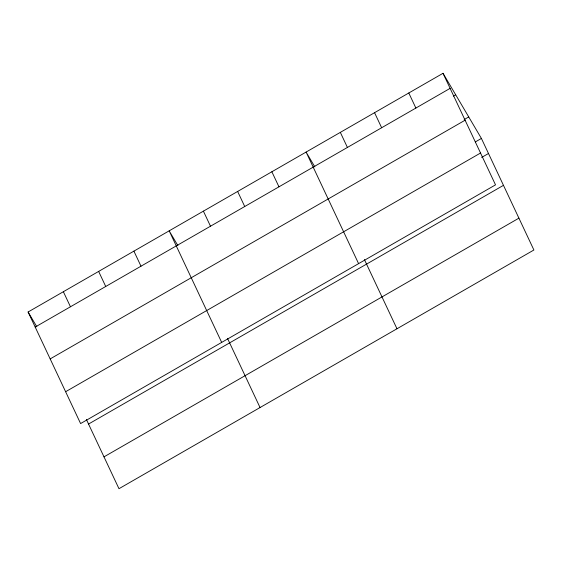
<?xml version="1.0" encoding="UTF-8"?>
<svg xmlns="http://www.w3.org/2000/svg" width="562" height="562" viewBox="0 0 562 562"><rect width="100%" height="100%" fill="white"/><g stroke="black" fill="none" stroke-linecap="round" stroke-linejoin="round"><path stroke-width="0.84" d="M443.025 73.299L495.522 184.863L80.598 423.565L28.1 312.001L443.025 73.299L481.402 138.435L533.9 249.999L118.975 488.701L86.407 419.498M35.188 327.063L450.113 88.36M453.408 96.102L455.691 94.788M464.17 119.566L468.736 116.938M50.173 358.907L465.097 120.205M475.319 141.933L481.402 138.435M65.614 391.721L480.538 153.019M481.641 157.437L488.49 153.496M88.55 424.043L503.475 185.341M103.991 456.857L518.916 218.154M314.832 166.893L306.1 152.07L358.598 263.634M177.908 245.664L169.176 230.842L221.674 342.406M28.1 312.001L36.832 326.824M408.792 92.99L415.88 108.052M374.559 112.681L381.647 127.743M340.333 132.379L347.414 147.441M364.408 259.567L396.976 328.77M271.868 171.761L278.956 186.823M237.635 191.452L244.723 206.514M203.402 211.15L210.49 226.212M227.484 338.338L260.051 407.541M133.904 251.13L140.992 266.191M98.638 271.418L105.726 286.48M63.366 291.713L70.454 306.775"/></g></svg>
